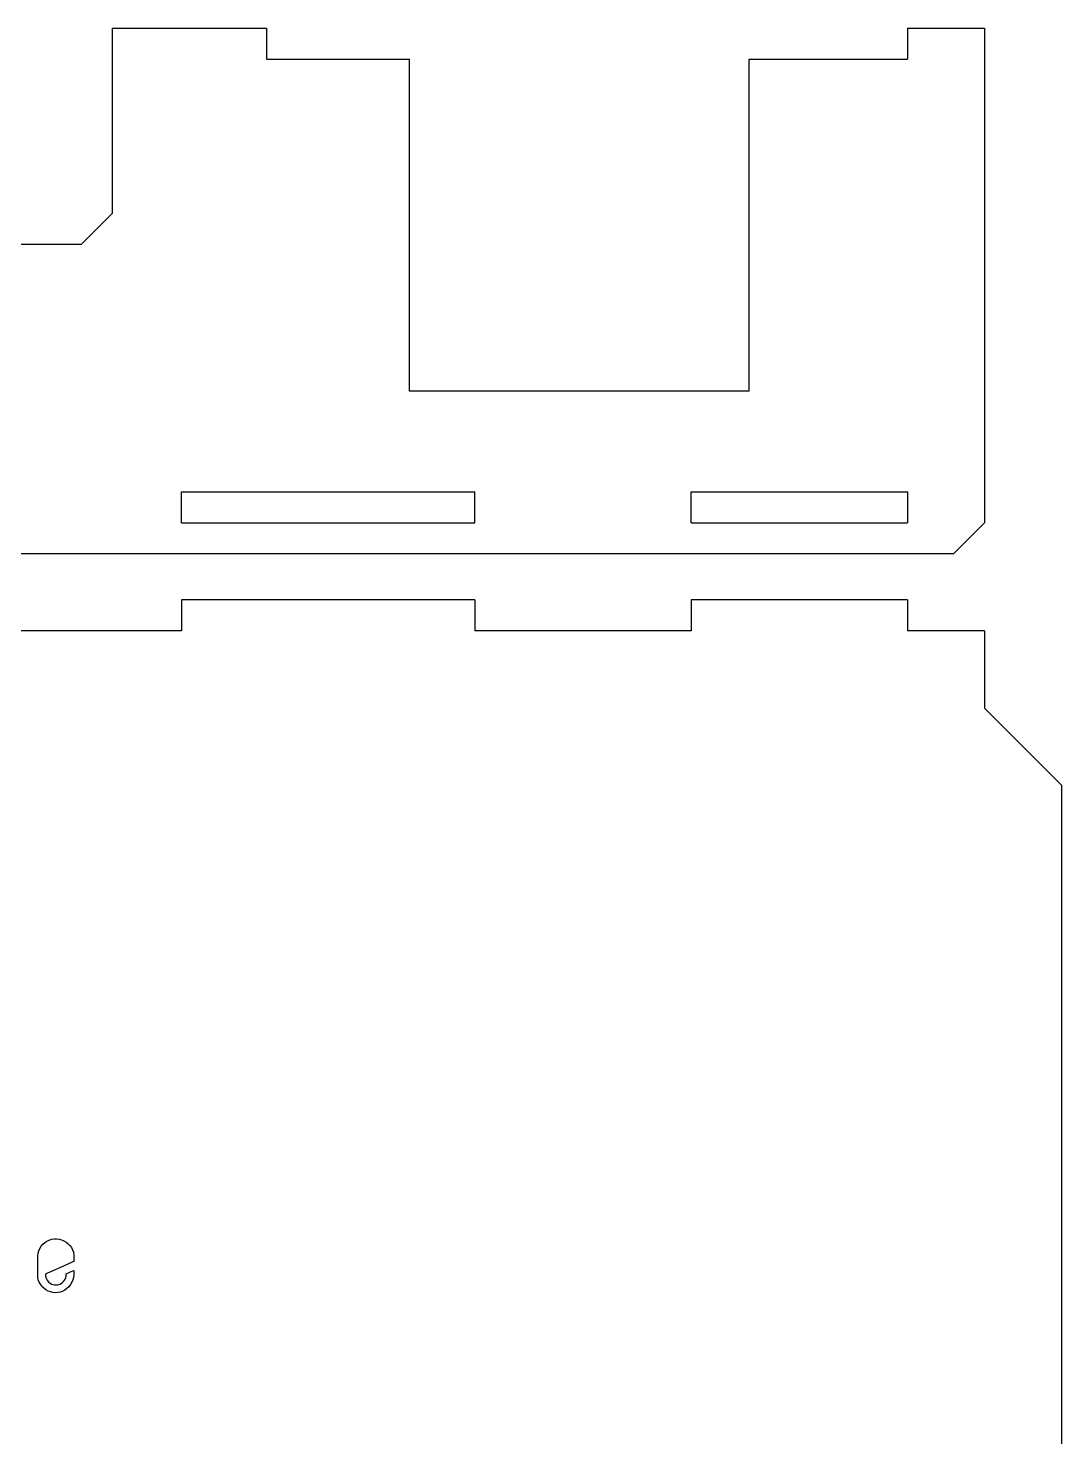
# Model space of a CAD drawing. Header units: metres. Extents: x 172 to 438, y 1679 to 2008.
# Drawn here: x 304.6 to 438.4, y 1825.4 to 2007.7 of the extents above; entities that cross this region are included whole.
import ezdxf

# ---------------------------------------------------------------- set-up
doc = ezdxf.new("R2010")
doc.units = ezdxf.units.M

msp = doc.modelspace()

# ---------------------------------------------------------------- linework, layer by layer
at = {"layer": 'GROUP0'}
for p, q in [((315.43, 2007.67, 0), (315.43, 1983.67, 0)), ((315.43, 2007.67, 0), (335.43, 2007.67, 0)), ((335.43, 2007.67, 0), (335.43, 2003.67, 0)), ((418.43, 2007.67, 0), (418.43, 2003.67, 0)), ((418.43, 2007.67, 0), (428.43, 2007.67, 0)), ((428.43, 2007.67, 0), (428.43, 1943.67, 0)), ((335.43, 2003.67, 0), (353.93, 2003.67, 0)), ((353.93, 1960.67, 0), (353.93, 2003.67, 0)), ((397.93, 2003.67, 0), (418.43, 2003.67, 0)), ((397.93, 1960.67, 0), (397.93, 2003.67, 0)), ((315.43, 1983.67, 0), (311.43, 1979.67, 0)), ((311.43, 1979.67, 0), (299.43, 1979.67, 0)), ((397.93, 1960.67, 0), (353.93, 1960.67, 0)), ((324.43, 1943.67, 0), (324.43, 1947.67, 0)), ((324.43, 1947.67, 0), (362.43, 1947.67, 0)), ((362.43, 1943.67, 0), (362.43, 1947.67, 0)), ((390.43, 1947.67, 0), (418.43, 1947.67, 0)), ((390.43, 1943.67, 0), (390.43, 1947.67, 0)), ((418.43, 1947.67, 0), (418.43, 1943.67, 0)), ((324.43, 1943.67, 0), (362.43, 1943.67, 0)), ((390.43, 1943.67, 0), (418.43, 1943.67, 0)), ((428.43, 1943.67, 0), (424.43, 1939.67, 0)), ((186.43, 1939.67, 0), (424.43, 1939.67, 0)), ((324.43, 1933.67, 0), (324.43, 1929.67, 0)), ((362.43, 1933.67, 0), (324.43, 1933.67, 0)), ((362.43, 1933.67, 0), (362.43, 1929.67, 0)), ((418.43, 1933.67, 0), (390.43, 1933.67, 0)), ((390.43, 1933.67, 0), (390.43, 1929.67, 0)), ((418.43, 1933.67, 0), (418.43, 1929.67, 0)), ((324.43, 1929.67, 0), (286.43, 1929.67, 0)), ((390.43, 1929.67, 0), (362.43, 1929.67, 0)), ((428.43, 1929.67, 0), (418.43, 1929.67, 0)), ((428.43, 1929.67, 0), (428.43, 1919.67, 0)), ((428.43, 1919.67, 0), (438.43, 1909.67, 0)), ((438.43, 1696.67, 0), (438.43, 1909.67, 0)), ((306.71, 1850.5, 0), (306.98, 1850.68, 0)), ((306.98, 1850.68, 0), (307.27, 1850.82, 0)), ((307.27, 1850.82, 0), (307.58, 1850.92, 0)), ((307.58, 1850.92, 0), (307.91, 1850.97, 0)), ((307.91, 1850.97, 0), (308.25, 1850.98, 0)), ((308.25, 1850.98, 0), (308.57, 1850.94, 0)), ((308.57, 1850.94, 0), (308.89, 1850.86, 0)), ((308.89, 1850.86, 0), (309.18, 1850.73, 0)), ((309.18, 1850.73, 0), (309.47, 1850.56, 0)), ((309.47, 1850.56, 0), (309.74, 1850.35, 0)), ((305.8, 1848.79, 0), (305.84, 1849.12, 0)), ((305.8, 1848.57, 0), (305.8, 1848.79, 0)), ((305.84, 1849.12, 0), (305.93, 1849.44, 0)), ((305.93, 1849.44, 0), (306.06, 1849.73, 0)), ((306.06, 1849.73, 0), (306.23, 1850.01, 0)), ((306.23, 1850.01, 0), (306.45, 1850.27, 0)), ((306.45, 1850.27, 0), (306.71, 1850.5, 0)), ((309.74, 1850.35, 0), (309.98, 1850.11, 0)), ((309.98, 1850.11, 0), (310.17, 1849.84, 0)), ((310.17, 1849.84, 0), (310.32, 1849.56, 0)), ((310.32, 1849.56, 0), (310.42, 1849.25, 0)), ((310.42, 1849.25, 0), (310.48, 1848.91, 0)), ((310.48, 1848.91, 0), (310.49, 1848.64, 0)), ((305.8, 1848.2, 0), (305.8, 1848.57, 0)), ((305.8, 1847.63, 0), (305.8, 1848.2, 0)), ((305.8, 1847.02, 0), (305.8, 1847.63, 0)), ((305.8, 1846.54, 0), (305.8, 1847.02, 0)), ((308.75, 1847.28, 0), (307.78, 1846.85, 0)), ((309.69, 1847.7, 0), (308.75, 1847.28, 0)), ((310.34, 1847.99, 0), (309.69, 1847.7, 0)), ((310.49, 1848.06, 0), (310.34, 1847.99, 0)), ((310.37, 1846.84, 0), (310.49, 1846.89, 0)), ((310.49, 1848.64, 0), (310.49, 1848.57, 0)), ((310.49, 1848.57, 0), (310.49, 1848.43, 0)), ((310.49, 1848.43, 0), (310.49, 1848.28, 0)), ((310.49, 1848.28, 0), (310.49, 1848.14, 0)), ((310.49, 1848.14, 0), (310.49, 1848.06, 0)), ((310.49, 1846.89, 0), (310.49, 1846.87, 0)), ((305.8, 1846.35, 0), (305.8, 1846.54, 0)), ((305.82, 1846.01, 0), (305.8, 1846.35, 0)), ((305.88, 1845.68, 0), (305.82, 1846.01, 0)), ((306, 1845.38, 0), (305.88, 1845.68, 0)), ((306.15, 1845.1, 0), (306, 1845.38, 0)), ((306.35, 1844.83, 0), (306.15, 1845.1, 0)), ((307.05, 1846.52, 0), (306.79, 1846.39, 0)), ((306.79, 1846.39, 0), (306.81, 1846.18, 0)), ((306.81, 1846.18, 0), (306.85, 1845.99, 0)), ((306.85, 1845.99, 0), (306.92, 1845.81, 0)), ((306.92, 1845.81, 0), (307.01, 1845.64, 0)), ((307.01, 1845.64, 0), (307.12, 1845.48, 0)), ((307.78, 1846.85, 0), (307.05, 1846.52, 0)), ((307.12, 1845.48, 0), (307.26, 1845.34, 0)), ((307.26, 1845.34, 0), (307.42, 1845.22, 0)), ((307.42, 1845.22, 0), (307.59, 1845.13, 0)), ((307.59, 1845.13, 0), (307.77, 1845.07, 0)), ((307.77, 1845.07, 0), (307.97, 1845.03, 0)), ((308.36, 1845.03, 0), (308.53, 1845.07, 0)), ((308.53, 1845.07, 0), (308.7, 1845.13, 0)), ((308.7, 1845.13, 0), (308.86, 1845.22, 0)), ((308.86, 1845.22, 0), (309.02, 1845.33, 0)), ((309.02, 1845.33, 0), (309.16, 1845.47, 0)), ((309.16, 1845.47, 0), (309.27, 1845.62, 0)), ((309.27, 1845.62, 0), (309.36, 1845.78, 0)), ((309.36, 1845.78, 0), (309.43, 1845.95, 0)), ((309.43, 1845.95, 0), (309.47, 1846.14, 0)), ((309.47, 1846.14, 0), (309.49, 1846.34, 0)), ((309.49, 1846.45, 0), (309.64, 1846.52, 0)), ((309.49, 1846.41, 0), (309.49, 1846.45, 0)), ((309.49, 1846.37, 0), (309.49, 1846.41, 0)), ((309.49, 1846.34, 0), (309.49, 1846.37, 0)), ((309.64, 1846.52, 0), (309.87, 1846.62, 0)), ((310.06, 1845.06, 0), (309.83, 1844.77, 0)), ((309.87, 1846.62, 0), (310.14, 1846.74, 0)), ((310.24, 1845.36, 0), (310.06, 1845.06, 0)), ((310.14, 1846.74, 0), (310.37, 1846.84, 0)), ((310.37, 1845.66, 0), (310.24, 1845.36, 0)), ((310.45, 1845.97), (310.37, 1845.66, 0)), ((310.49, 1846.28, 0), (310.45, 1845.97)), ((310.49, 1846.87, 0), (310.49, 1846.76, 0)), ((310.49, 1846.76, 0), (310.49, 1846.62, 0)), ((310.49, 1846.62, 0), (310.49, 1846.48, 0)), ((310.49, 1846.48, 0), (310.49, 1846.38, 0)), ((310.49, 1846.38, 0), (310.49, 1846.28, 0)), ((306.59, 1844.58, 0), (306.35, 1844.83, 0)), ((306.86, 1844.38, 0), (306.59, 1844.58, 0)), ((307.14, 1844.22, 0), (306.86, 1844.38, 0)), ((307.44, 1844.1, 0), (307.14, 1844.22, 0)), ((307.76, 1844.03, 0), (307.44, 1844.1, 0)), ((308.1, 1844.01, 0), (307.76, 1844.03, 0)), ((307.97, 1845.03, 0), (308.17, 1845.01, 0)), ((308.44, 1844.02, 0), (308.1, 1844.01, 0)), ((308.17, 1845.01, 0), (308.36, 1845.03, 0)), ((308.76, 1844.08, 0), (308.44, 1844.02, 0)), ((309.06, 1844.19, 0), (308.76, 1844.08, 0)), ((309.33, 1844.33, 0), (309.06, 1844.19, 0)), ((309.59, 1844.53, 0), (309.33, 1844.33, 0)), ((309.83, 1844.77, 0), (309.59, 1844.53, 0))]:
    msp.add_line(p, q, dxfattribs=at)

doc.saveas('drawing.dxf')
